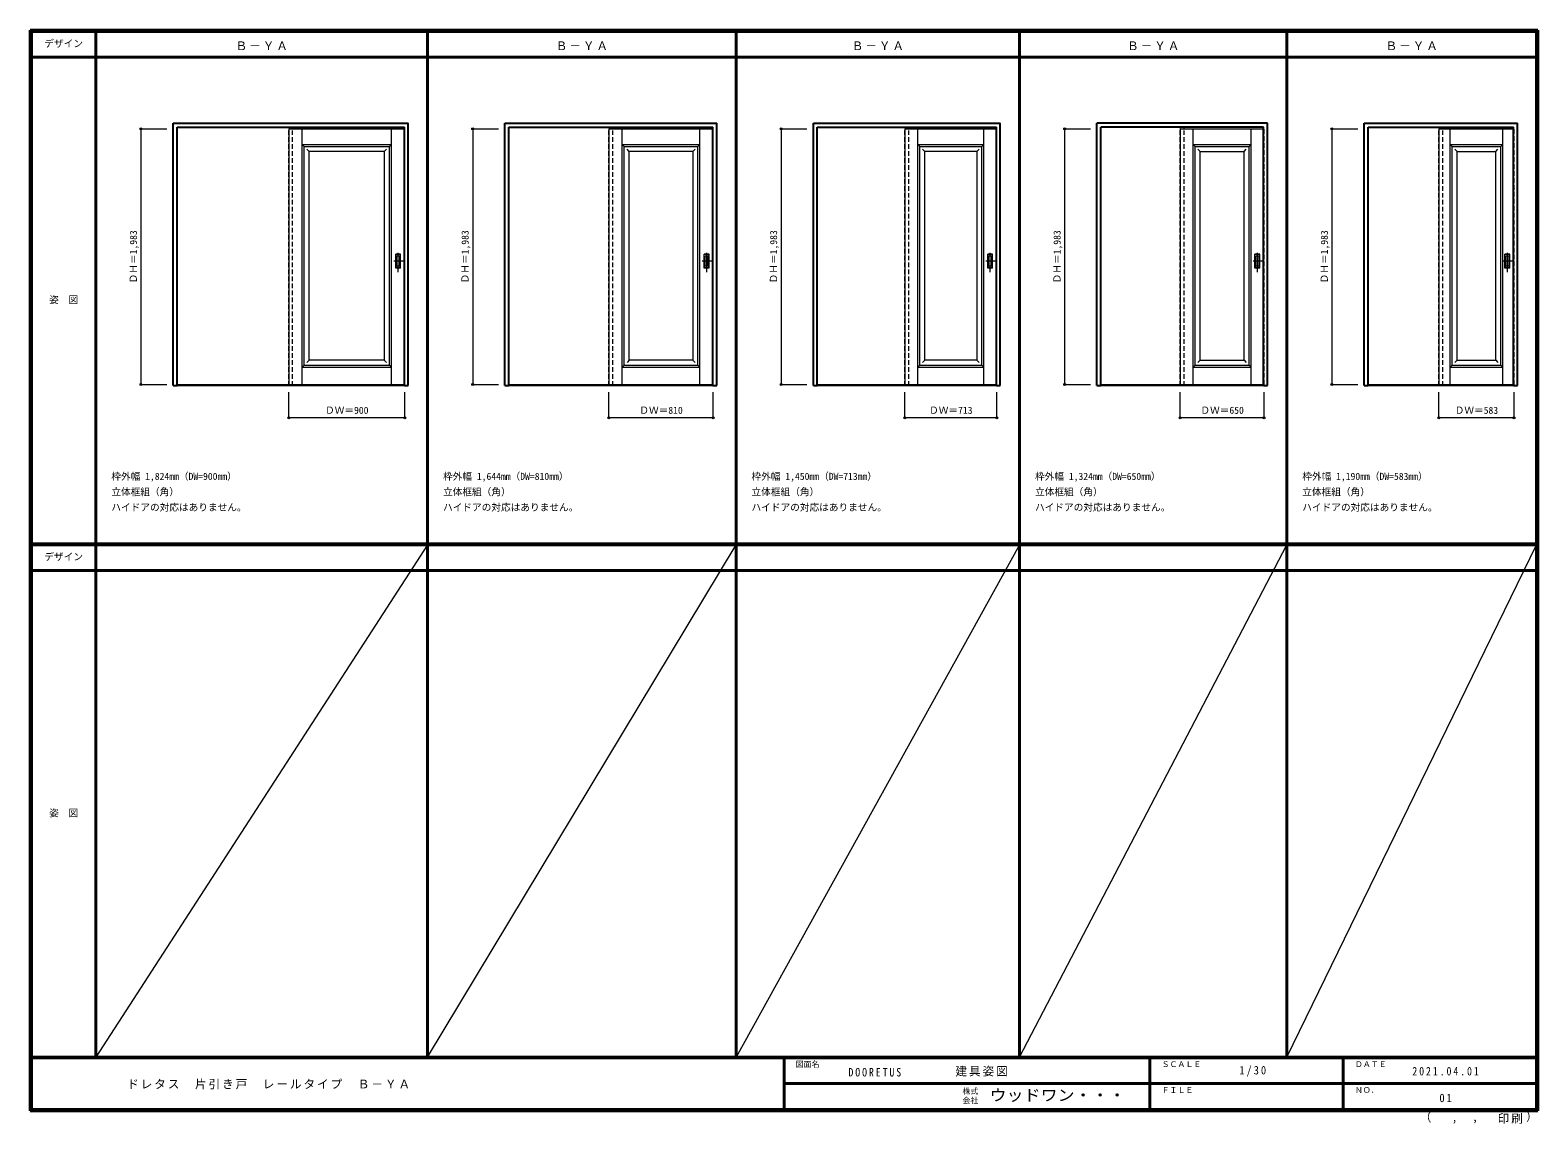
# Model space of a CAD drawing. Units: millimetres, scale not verified. Extents: x -6000 to 5700, y -4307 to 4175.
import ezdxf
from ezdxf.enums import TextEntityAlignment as Align

# ---------------------------------------------------------------- set-up
doc = ezdxf.new("R2010")
doc.units = ezdxf.units.MM
doc.header["$LTSCALE"] = 30
doc.header["$PDMODE"] = 32
doc.header["$PDSIZE"] = 15
doc.linetypes.add('CHAIN1', pattern=[8, 5, -1, 1, -1])
doc.linetypes.add('DASHED1', pattern=[1.8, 1.2, -0.6])
for name, color, linetype, lineweight in [('0-2_扉', 7, 'Continuous', 18), ('0-4_枠', 3, 'Continuous', 25), ('0-6_引手', 7, 'Continuous', 18), ('0-B_寸法', 7, 'Continuous', 9), ('F-1_枠', 6, 'Continuous', 40), ('F-A_文字', 7, 'Continuous', 18)]:
    doc.layers.add(name, color=color, linetype=linetype, lineweight=lineweight)
doc.layers.add('0-A_文字', color=7, linetype='Continuous')
doc.styles.add('ＭＳ ゴシック', font='')
doc.styles.get('ＭＳ ゴシック').set_extended_font_data('MS Gothic')

msp = doc.modelspace()

# ---------------------------------------------------------------- linework, layer by layer
at = {"layer": '0-2_扉', "color": 4, "linetype": 'DASHED1', "lineweight": 9}
for p, q in [((-3993, 3409), (-3993, 3405)), ((-3096, 3409), (-3093, 3409)), ((-3093, 1426), (-3093, 3409)), ((-1509, 3409), (-1509, 3405)), ((-702, 3409), (-699, 3409)), ((788, 3409), (788, 3405)), ((1498, 3409), (1501, 3409)), ((2925, 3409), (2925, 3405)), ((3572, 3409), (3575, 3409)), ((4932, 3409), (4932, 3405)), ((5512, 3409), (5515, 3409)), ((-3096, 1426), (-3093, 1426))]:
    msp.add_line(p, q, dxfattribs=at)
at = {"layer": '0-2_扉'}
for p, q in [((-3993, 3409), (-3993, 1426)), ((-3993, 3409), (-3096, 3409)), ((-3889.5, 1426.62), (-3889.5, 3409)), ((-3196.5, 1426.62), (-3196.5, 3409)), ((-1509, 3409), (-1509, 1426)), ((-1509, 3409), (-702, 3409)), ((-1405.5, 1426), (-1405.5, 3409)), ((-802.5, 1426), (-802.5, 3409)), ((788, 3409), (788, 1426)), ((788, 3409), (1498, 3409)), ((888, 1426), (888, 3409)), ((1401, 1426), (1401, 3409)), ((2925, 3409), (2925, 1426)), ((2925, 3409), (3572, 3409)), ((3025, 1426), (3025, 3409)), ((3475, 1426), (3475, 3409)), ((4932, 3409), (4932, 1426)), ((4932, 3409), (5512, 3409)), ((5019, 1426), (5019, 3409)), ((5428, 1426), (5428, 3409)), ((-3889.5, 3289), (-3874.5, 3274)), ((-1405.5, 3289), (-1390.5, 3274)), ((888, 3289), (903, 3274)), ((888, 3289), (1184.5, 3289)), ((1184.5, 3289), (1401, 3289)), ((1401, 3289), (1386, 3274)), ((3025, 3289), (3040, 3274)), ((5019, 3289), (5428, 3289)), ((5428, 3289), (5413, 3274)), ((-3874.5, 2371.05), (-3874.5, 3274)), ((-3874.5, 3274), (-3211.5, 3274)), ((-3834.5, 3234), (-3852.18, 3251.68)), ((-3251.5, 3234), (-3834.54, 3234)), ((-3834.54, 1616), (-3834.54, 3234)), ((-3251.5, 3234), (-3233.82, 3251.68)), ((-3251.5, 3234), (-3251.5, 1616)), ((-3211.5, 1576), (-3211.5, 3274)), ((-1390.5, 2360.24), (-1390.5, 3274)), ((-1390.5, 3274), (-817.5, 3274)), ((-1350.46, 3234), (-1368.14, 3251.68)), ((-857.5, 3234), (-1350.5, 3234)), ((-1350.5, 1616), (-1350.5, 3234)), ((-857.5, 3234), (-839.82, 3251.68)), ((-857.5, 3234), (-857.5, 1616)), ((-817.5, 1576), (-817.5, 3274)), ((943.04, 3234), (925.36, 3251.68)), ((943, 1616), (943, 3234)), ((1346, 3234), (943.04, 3234)), ((1346, 3234), (1363.68, 3251.68)), ((1346, 3234), (1346, 1616)), ((1386, 1576), (1386, 3274)), ((3040, 2372.69), (3040, 3274)), ((3040, 3274), (3460, 3274)), ((3080, 3234), (3062.32, 3251.68)), ((3080, 3234), (3420, 3234)), ((3080, 1616), (3080, 3234)), ((3420, 3234), (3437.68, 3251.68)), ((3420, 1616), (3420, 3234)), ((3460, 1576), (3460, 3274)), ((5034, 2229), (5034, 3274)), ((5074, 3234), (5056.32, 3251.68)), ((5074, 3234), (5373, 3234)), ((5074, 1616), (5074, 3234)), ((5373, 3234), (5390.68, 3251.68)), ((5373, 1616), (5373, 3234)), ((5413, 1576), (5413, 3274)), ((-3874.31, 3091), (-3874.5, 3091)), ((-1390.31, 3091), (-1390.5, 3091)), ((903.19, 3091), (903, 3091)), ((3040.19, 3091), (3040, 3091)), ((5034.19, 3091), (5034, 3091)), ((-3874.5, 1576), (-3874.5, 2371.05)), ((-1390.5, 1576), (-1390.5, 2371.05)), ((903, 1576), (903, 2371.52)), ((3040, 1576), (3040, 2372.69)), ((5034, 1576), (5034, 2372.69)), ((-3874.5, 1576), (-3889.5, 1561)), ((-3889.5, 1561), (-3196.5, 1561)), ((-3874.5, 1576), (-3211.5, 1576)), ((-3834.54, 1616), (-3852.21, 1598.32)), ((-3834.54, 1616), (-3834.54, 1617.43)), ((-3251.5, 1616), (-3834.54, 1616)), ((-3251.5, 1616), (-3233.82, 1598.32)), ((-3211.5, 1576), (-3196.5, 1561)), ((-1390.5, 1576), (-1405.5, 1561)), ((-1405.5, 1561), (-802.5, 1561)), ((-1350.5, 1616), (-1368.18, 1598.32)), ((-1350.5, 1616), (-1350.5, 1617.43)), ((-857.5, 1616), (-1350.5, 1616)), ((-857.5, 1616), (-839.82, 1598.32)), ((903, 1576), (888, 1561)), ((888, 1561), (1182, 1561)), ((903, 1576), (1386, 1576)), ((943, 1616), (925.32, 1598.32)), ((943, 1616), (943, 1617.43)), ((1346, 1616), (943, 1616)), ((1182, 1561), (1401, 1561)), ((1346, 1616), (1363.68, 1598.32)), ((1386, 1576), (1401, 1561)), ((3040, 1576), (3025, 1561)), ((3025, 1561), (3475, 1561)), ((3080, 1616), (3062.32, 1598.32)), ((3080, 1616), (3420, 1616)), ((3420, 1616), (3437.68, 1598.32)), ((5034, 1576), (5019, 1561)), ((5019, 1561), (5428, 1561)), ((5074, 1616), (5056.32, 1598.32)), ((5074, 1616), (5373, 1616)), ((5373, 1616), (5390.68, 1598.32)), ((-3993, 1426), (-3096, 1426)), ((-1509, 1426), (-702, 1426)), ((788, 1426), (1498, 1426)), ((2925, 1426), (3572, 1426)), ((4932, 1426), (5512, 1426))]:
    msp.add_line(p, q, dxfattribs=at)
at = {"layer": '0-2_扉', "color": 4, "linetype": 'DASHED1', "lineweight": 9}
for points in [[(-702, 1426), (-699, 1426), (-699, 3409)], [(1498, 1426), (1501, 1426), (1501, 3409)], [(3572, 1426), (3575, 1426), (3575, 3409)], [(5512, 1426), (5515, 1426), (5515, 3409)]]:
    msp.add_lwpolyline(points, dxfattribs=at)
at = {"layer": '0-2_扉'}
for points in [[(-3889.5, 3289), (-3196.5, 3289), (-3211.5, 3274)], [(-1405.5, 3289), (-802.5, 3289), (-817.5, 3274)], [(3025, 3289), (3475, 3289), (3460, 3274)], [(5019, 3289), (5034, 3274), (5413, 3274)], [(903, 2371.52), (903, 3274), (1386, 3274)], [(-1390.5, 1576), (-817.5, 1576), (-802.5, 1561)], [(3040, 1576), (3460, 1576), (3475, 1561)], [(5034, 1576), (5413, 1576), (5428, 1561)]]:
    msp.add_lwpolyline(points, dxfattribs=at)
at = {"layer": '0-4_枠'}
for p, q in [((-4890, 1418), (-4890, 3453)), ((-4890, 3453), (-3066, 3453)), ((-4860, 3423), (-3096, 3423)), ((-3096, 1418), (-3096, 3423)), ((-3066, 1418), (-3066, 3453)), ((-2316, 1418), (-2316, 3453)), ((-2316, 3453), (-672, 3453)), ((-2286, 3423), (-702, 3423)), ((-702, 1418), (-702, 3423)), ((-672, 1418), (-672, 3453)), ((78, 1418), (78, 3453)), ((78, 3453), (1528, 3453)), ((108, 3423), (1498, 3423)), ((1498, 1418), (1498, 3423)), ((1528, 1418), (1528, 3453)), ((2278, 1418), (2278, 3453)), ((3602, 3453), (2278, 3453)), ((3572, 3423), (2308, 3423)), ((3572, 1418), (3572, 3423)), ((3602, 1418), (3602, 3453)), ((4352, 1418), (4352, 3453)), ((4352, 3453), (5542, 3453)), ((4382, 3423), (5512, 3423)), ((5512, 1418), (5512, 3423)), ((5542, 1418), (5542, 3453)), ((-3096, 1421), (-4860, 1421)), ((-3096, 1418), (-4860, 1418)), ((-3096, 1418), (-3066, 1418)), ((-702, 1421), (-2286, 1421)), ((-702, 1418), (-2286, 1418)), ((-702, 1418), (-672, 1418)), ((1498, 1421), (108, 1421)), ((1498, 1418), (108, 1418)), ((1498, 1418), (1528, 1418)), ((3572, 1421), (2308, 1421)), ((3572, 1418), (2308, 1418)), ((3572, 1418), (3602, 1418)), ((5512, 1421), (4382, 1421)), ((5512, 1418), (4382, 1418)), ((5512, 1418), (5542, 1418))]:
    msp.add_line(p, q, dxfattribs=at)
at = {"layer": '0-4_枠', "color": 4, "linetype": 'DASHED1', "lineweight": 9}
for p, q in [((-3993, 1418), (-3993, 3423)), ((-3963, 1418), (-3963, 3423)), ((-1509, 1418), (-1509, 3423)), ((-1479, 1418), (-1479, 3423)), ((788, 1418), (788, 3423)), ((818, 1418), (818, 3423)), ((2925, 1418), (2925, 3423)), ((2955, 1418), (2955, 3423)), ((4932, 1418), (4932, 3423)), ((4962, 1418), (4962, 3423)), ((-3993, 1418), (-3963, 1418)), ((-1509, 1418), (-1479, 1418)), ((788, 1418), (818, 1418)), ((2925, 1418), (2955, 1418)), ((4932, 1418), (4962, 1418))]:
    msp.add_line(p, q, dxfattribs=at)
at = {"layer": '0-4_枠'}
for points in [[(-4890, 1418), (-4860, 1418), (-4860, 3423)], [(-2316, 1418), (-2286, 1418), (-2286, 3423)], [(78, 1418), (108, 1418), (108, 3423)], [(2278, 1418), (2308, 1418), (2308, 3423)], [(4352, 1418), (4382, 1418), (4382, 3423)]]:
    msp.add_lwpolyline(points, dxfattribs=at)
at = {"layer": '0-6_引手', "linetype": 'CHAIN1'}
for p, q in [((-3144, 2298.27), (-3144, 2469.12)), ((-750, 2298.27), (-750, 2469.12)), ((1450, 2298.27), (1450, 2469.12)), ((3524, 2298.27), (3524, 2469.12)), ((3524, 2298.27), (3524, 2469.12)), ((5464, 2298.27), (5464, 2469.12)), ((5464, 2298.27), (5464, 2469.12)), ((-3105.93, 2383.5), (-3178.44, 2383.5)), ((-711.93, 2383.5), (-784.44, 2383.5)), ((1488.07, 2383.5), (1415.56, 2383.5)), ((3562.07, 2383.5), (3489.56, 2383.5)), ((3562.07, 2383.5), (3489.56, 2383.5)), ((5502.07, 2383.5), (5429.56, 2383.5)), ((5502.07, 2383.5), (5429.56, 2383.5))]:
    msp.add_line(p, q, dxfattribs=at)
at = {"layer": '0-6_引手'}
for p, q in [((-3125, 2438.5), (-3163, 2438.5)), ((-3163, 2328.5), (-3163, 2438.5)), ((-3131.5, 2422.5), (-3156.5, 2422.5)), ((-3156.5, 2344.5), (-3156.5, 2422.5)), ((-3131.5, 2344.5), (-3156.5, 2344.5)), ((-3131.5, 2344.5), (-3131.5, 2422.5)), ((-3125, 2328.5), (-3125, 2438.5)), ((-731, 2438.5), (-769, 2438.5)), ((-769, 2328.5), (-769, 2438.5)), ((-737.5, 2422.5), (-762.5, 2422.5)), ((-762.5, 2344.5), (-762.5, 2422.5)), ((-737.5, 2344.5), (-762.5, 2344.5)), ((-737.5, 2344.5), (-737.5, 2422.5)), ((-731, 2328.5), (-731, 2438.5)), ((1469, 2438.5), (1431, 2438.5)), ((1431, 2328.5), (1431, 2438.5)), ((1462.5, 2422.5), (1437.5, 2422.5)), ((1437.5, 2344.5), (1437.5, 2422.5)), ((1462.5, 2344.5), (1437.5, 2344.5)), ((1462.5, 2344.5), (1462.5, 2422.5)), ((1469, 2328.5), (1469, 2438.5)), ((3543, 2438.5), (3505, 2438.5)), ((3505, 2328.5), (3505, 2438.5)), ((3543, 2438.5), (3505, 2438.5)), ((3505, 2328.5), (3505, 2438.5)), ((3536.5, 2422.5), (3511.5, 2422.5)), ((3511.5, 2344.5), (3511.5, 2422.5)), ((3536.5, 2422.5), (3511.5, 2422.5)), ((3511.5, 2344.5), (3511.5, 2422.5)), ((3536.5, 2344.5), (3511.5, 2344.5)), ((3536.5, 2344.5), (3511.5, 2344.5)), ((3536.5, 2344.5), (3536.5, 2422.5)), ((3536.5, 2344.5), (3536.5, 2422.5)), ((3543, 2328.5), (3543, 2438.5)), ((3543, 2328.5), (3543, 2438.5)), ((5483, 2438.5), (5445, 2438.5)), ((5445, 2328.5), (5445, 2438.5)), ((5483, 2438.5), (5445, 2438.5)), ((5445, 2328.5), (5445, 2438.5)), ((5476.5, 2422.5), (5451.5, 2422.5)), ((5451.5, 2344.5), (5451.5, 2422.5)), ((5476.5, 2422.5), (5451.5, 2422.5)), ((5451.5, 2344.5), (5451.5, 2422.5)), ((5476.5, 2344.5), (5451.5, 2344.5)), ((5476.5, 2344.5), (5451.5, 2344.5)), ((5476.5, 2344.5), (5476.5, 2422.5)), ((5476.5, 2344.5), (5476.5, 2422.5)), ((5483, 2328.5), (5483, 2438.5)), ((5483, 2328.5), (5483, 2438.5)), ((-3125, 2328.5), (-3163, 2328.5)), ((-731, 2328.5), (-769, 2328.5)), ((1469, 2328.5), (1431, 2328.5)), ((3543, 2328.5), (3505, 2328.5)), ((3543, 2328.5), (3505, 2328.5)), ((5483, 2328.5), (5445, 2328.5)), ((5483, 2328.5), (5445, 2328.5))]:
    msp.add_line(p, q, dxfattribs=at)
at = {"layer": '0-6_引手', "linetype": 'DASHED1'}
for p, q in [((-3160, 2332.5), (-3160, 2434.5)), ((-766, 2332.5), (-766, 2434.5)), ((1434, 2332.5), (1434, 2434.5)), ((3508, 2332.5), (3508, 2434.5)), ((3508, 2332.5), (3508, 2434.5)), ((5448, 2332.5), (5448, 2434.5)), ((5448, 2332.5), (5448, 2434.5)), ((-3128, 2332.5), (-3160, 2332.5)), ((-734, 2332.5), (-766, 2332.5)), ((1466, 2332.5), (1434, 2332.5)), ((3540, 2332.5), (3508, 2332.5)), ((3540, 2332.5), (3508, 2332.5)), ((5480, 2332.5), (5448, 2332.5)), ((5480, 2332.5), (5448, 2332.5))]:
    msp.add_line(p, q, dxfattribs=at)
for points in [[(-3128, 2332.5), (-3128, 2434.5), (-3160, 2434.5)], [(-734, 2332.5), (-734, 2434.5), (-766, 2434.5)], [(1466, 2332.5), (1466, 2434.5), (1434, 2434.5)], [(3540, 2332.5), (3540, 2434.5), (3508, 2434.5)], [(3540, 2332.5), (3540, 2434.5), (3508, 2434.5)], [(5480, 2332.5), (5480, 2434.5), (5448, 2434.5)], [(5480, 2332.5), (5480, 2434.5), (5448, 2434.5)]]:
    msp.add_lwpolyline(points, dxfattribs=at)
at = {"layer": '0-B_寸法', "color": 4}
for p, q in [((-5140, 3409), (-5140, 1426)), ((-5140, 3409), (-4940, 3409)), ((-2566, 3409), (-2566, 1426)), ((-2566, 3409), (-2366, 3409)), ((-172, 3409), (-172, 1426)), ((-172, 3409), (28, 3409)), ((2028, 3409), (2028, 1426)), ((2028, 3409), (2228, 3409)), ((4102, 3409), (4102, 1426)), ((4102, 3409), (4302, 3409)), ((-5140, 1426), (-4940, 1426)), ((-2566, 1426), (-2366, 1426)), ((-172, 1426), (28, 1426)), ((2028, 1426), (2228, 1426)), ((4102, 1426), (4302, 1426)), ((-3993, 1168), (-3993, 1368)), ((-3093, 1168), (-3093, 1368)), ((-1509, 1168), (-1509, 1368)), ((-699, 1168), (-699, 1368)), ((1501, 1168), (1501, 1368)), ((3575, 1168), (3575, 1368)), ((5515, 1168), (5515, 1368)), ((-3093, 1168), (-3993, 1168)), ((-699, 1168), (-1509, 1168))]:
    msp.add_line(p, q, dxfattribs=at)
for points in [[(1501, 1168), (788, 1168), (788, 1368)], [(3575, 1168), (2925, 1168), (2925, 1368)], [(5515, 1168), (4932, 1168), (4932, 1368)]]:
    msp.add_lwpolyline(points, dxfattribs=at)
at = {"layer": '0-B_寸法'}
for p in [(-5140, 3409), (-2566, 3409), (-172, 3409), (2028, 3409), (4102, 3409), (-5140, 1426), (-2566, 1426), (-172, 1426), (2028, 1426), (4102, 1426), (-3993, 1168), (-3093, 1168), (-1509, 1168), (-699, 1168), (788, 1168), (1501, 1168), (2925, 1168), (3575, 1168), (4932, 1168), (5515, 1168)]:
    msp.add_point(p, dxfattribs=at)
at = {"layer": 'F-1_枠'}
for p, q in [((-6000, 4175), (5700, 4175)), ((-6000, 4175), (-6000, -4205)), ((-6000, 4170), (5700, 4170)), ((-6000, 4165), (5700, 4165)), ((-5995, 4175), (-5995, -4205)), ((-5990, 4175), (-5990, -4205)), ((-5490, 4175), (-5490, -3790)), ((-2916, -3790), (-2916, 4175)), ((-522, -3790), (-522, 4175)), ((1678, -3790), (1678, 4175)), ((3752, -3790), (3752, 4175)), ((5690, 4175), (5690, -4205)), ((5695, 4175), (5695, -4205)), ((5700, 4175), (5700, -4205)), ((-6000, 3965), (5700, 3965)), ((-6000, 190.5), (5700, 190.5)), ((-6000, 187.5), (5700, 187.5)), ((-6000, 184.5), (5700, 184.5)), ((-6000, -15.5), (5700, -15.5)), ((5700, -3790), (-6000, -3790)), ((5700, -3795), (-6000, -3795)), ((-150, -3795), (-150, -4195)), ((2690, -3795), (2690, -4195)), ((4190, -3795), (4190, -4195)), ((-150, -3995), (5690, -3995.01)), ((5700, -4195), (-6000, -4195)), ((5700, -4200), (-6000, -4200)), ((5700, -4205), (-6000, -4205))]:
    msp.add_line(p, q, dxfattribs=at)
at = {"layer": 'F-A_文字'}
for p, q in [((-2916, 184.5), (-5490, -3790)), ((-2916, -3790), (-522, 184.5)), ((1678, 184.5), (-522, -3790)), ((1678, -3790), (3752, 184.5)), ((3752, -3790), (5690, 184.5))]:
    msp.add_line(p, q, dxfattribs=at)

# ---------------------------------------------------------------- texts
at = {"layer": '0-A_文字', "style": 'ＭＳ ゴシック'}
for s, p in [('枠外幅 1,824mm（DW=900mm）', (-5370, 670.5)), ('枠外幅 1,644mm（DW=810mm）', (-2796, 670.5)), ('枠外幅 1,450mm（DW=713mm）', (-402, 670.5)), ('枠外幅 1,324mm（DW=650mm）', (1798, 670.5)), ('枠外幅 1,190mm（DW=583mm）', (3872, 670.5)), ('立体框組（角）', (-5370, 550.5)), ('立体框組（角）', (-2796, 550.5)), ('立体框組（角）', (-402, 550.5)), ('立体框組（角）', (1798, 550.5)), ('立体框組（角）', (3872, 550.5)), ('ハイドアの対応はありません。', (-5370, 430.5)), ('ハイドアの対応はありません。', (-2796, 430.5)), ('ハイドアの対応はありません。', (-402, 430.5)), ('ハイドアの対応はありません。', (1798, 430.5)), ('ハイドアの対応はありません。', (3872, 430.5))]:
    msp.add_text(s, height=54.99, dxfattribs=at).set_placement(p, align=Align.BOTTOM_LEFT)
at = {"layer": '0-A_文字', "char_height": 65.98, "attachment_point": 7, "style": 'ＭＳ ゴシック'}
for insert in [(-4405.5, 4020), (-1921.5, 4020), (375.5, 4020), (2512.5, 4020), (4518.5, 4020)]:
    msp.add_mtext('\\T1.17;Ｂ－ＹＡ', dxfattribs=dict(at, insert=insert))
at = {"layer": '0-B_寸法', "style": 'ＭＳ ゴシック'}
for p in [(-5155, 2211.25), (-2581, 2211.25), (-187, 2211.25), (2013, 2211.25), (4087, 2211.25)]:
    msp.add_text('ＤＨ＝1,983', height=54.99, rotation=90, dxfattribs=at).set_placement(p, align=Align.BOTTOM_LEFT)
for s, p in [('ＤＷ＝900', (-3711.75, 1183)), ('ＤＷ＝810', (-1272.75, 1183)), ('ＤＷ＝713', (975.75, 1183)), ('ＤＷ＝650', (3081.25, 1183)), ('ＤＷ＝583', (5054.75, 1183))]:
    msp.add_text(s, height=54.99, dxfattribs=at).set_placement(p, align=Align.BOTTOM_LEFT)
at = {"layer": 'F-A_文字', "style": 'ＭＳ ゴシック'}
for s, height, p in [('デザイン', 54.99, (-5890, 4027.5)), ('姿\u3000図', 54.99, (-5852.5, 2040.25)), ('デザイン', 54.99, (-5890, 47)), ('姿\u3000図', 54.99, (-5852.5, -1940.25)), ('図面名', 43.99, (-60, -3880)), ('ＳＣＡＬＥ', 43.99, (2780, -3880)), ('ＤＡＴＥ', 43.99, (4280, -3880)), ('株式', 43.99, (1235, -4089)), ('ＦＩＬＥ', 43.99, (2780, -4080)), ('ＮＯ．', 43.99, (4280, -4080)), ('会社', 43.99, (1235, -4161)), ('（', 65.98, (4784.03, -4308.31)), ('）', 65.98, (5608.4, -4304.13)), (',', 65.98, (5031.28, -4308.31)), (',', 65.98, (5190.2, -4305.53))]:
    msp.add_text(s, height=height, dxfattribs=at).set_placement(p, align=Align.BOTTOM_LEFT)
at = {"layer": 'F-A_文字', "style": 'ＭＳ ゴシック', "width": 1.1}
msp.add_text('ウッドワン・・・', height=87.98, dxfattribs=at).set_placement((1445, -4155), align=Align.BOTTOM_LEFT)
at = {"layer": 'F-A_文字', "char_height": 65.98, "attachment_point": 7, "style": 'ＭＳ ゴシック'}
for s, insert in [('\\T1.17;建具姿図', (1180.42, -3940)), ('\\T1.38;\\W0.9;1/30', (3383.75, -3940)), ('\\T1.17;ドレタス\u3000片引き戸\u3000レールタイプ\u3000Ｂ－ＹＡ', (-5247.55, -4040)), ('\\T1.39;\\W0.85;DOORETUS', (350, -3940.79)), ('\\T1.39;\\W0.85;2021.04.01', (4726.25, -3932.5)), ('\\T1.36;\\W0.9;01', (4936.25, -4140)), ('\\T1.17;印刷', (5388.15, -4306.92))]:
    msp.add_mtext(s, dxfattribs=dict(at, insert=insert))

doc.saveas('drawing.dxf')
